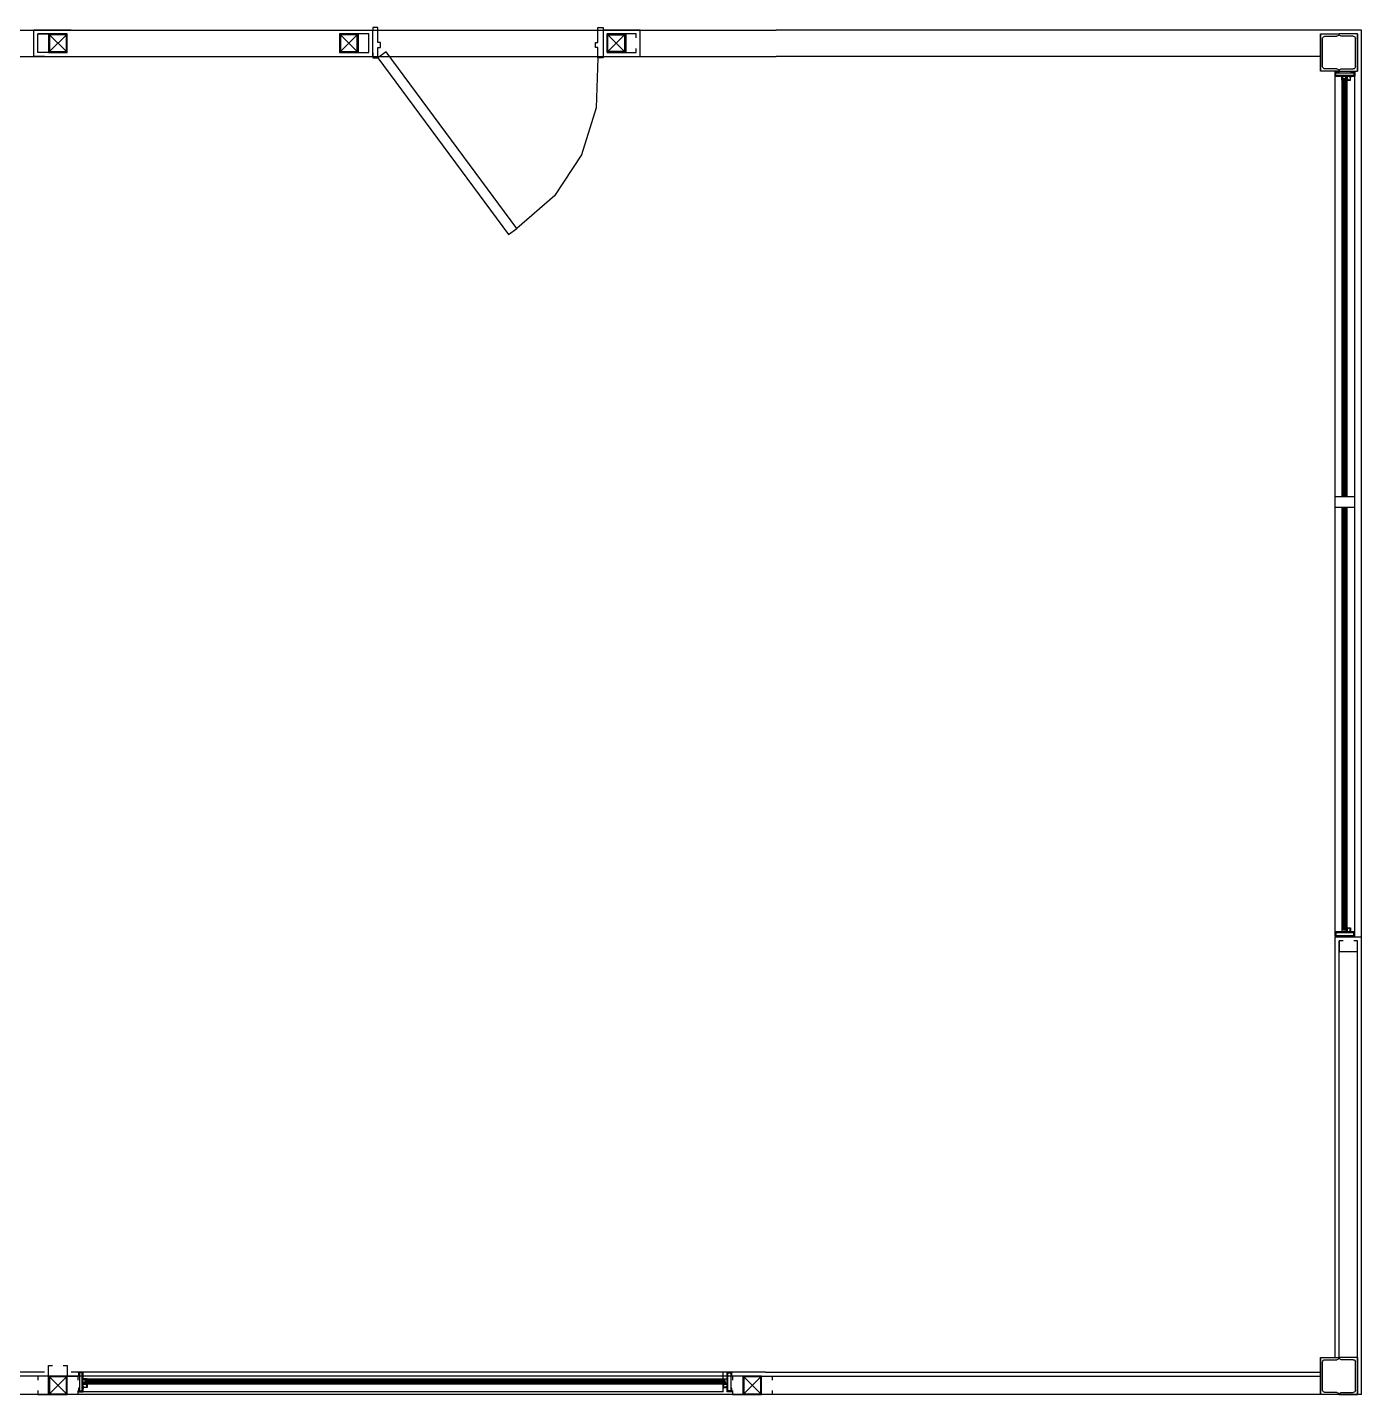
# Model space of a CAD drawing. Header units: metres. Extents: x 2 to 323, y -2 to 254.
# Drawn here: x 139.96 to 144.98, y 38.78 to 43.91 of the extents above; entities that cross this region are included whole.
import ezdxf

# ---------------------------------------------------------------- set-up
doc = ezdxf.new("R2010")
doc.units = ezdxf.units.M
for name, color, linetype in [('0-CARP', 7, 'Continuous'), ('0-CARPINTERIAS', 7, 'Continuous'), ('0-VISTA-005', 7, 'Continuous'), ('0-VISTA-010', 7, 'Continuous'), ('0-VISTA-015', 7, 'Continuous'), ('DURLOCK', 7, 'Continuous'), ('gris 0', 7, 'Continuous'), ('punta 01', 7, 'Continuous'), ('punta 02', 7, 'Continuous')]:
    doc.layers.add(name, color=color, linetype=linetype)

msp = doc.modelspace()

# ---------------------------------------------------------------- linework, layer by layer
at = {"layer": '0-CARP'}
for p, q in [((144.878, 43.73), (144.878, 43.749)), ((144.878, 43.749), (144.879, 43.749)), ((144.901, 43.73), (144.878, 43.73)), ((144.879, 43.749), (144.879, 43.746)), ((144.879, 43.746), (144.885, 43.746)), ((144.89, 43.745), (144.879, 43.745)), ((144.879, 43.745), (144.879, 43.744)), ((144.879, 43.744), (144.879, 43.744)), ((144.879, 43.743), (144.879, 43.743)), ((144.879, 43.743), (144.879, 43.731)), ((144.879, 43.731), (144.896, 43.731)), ((144.881, 43.733), (144.881, 43.743)), ((144.881, 43.743), (144.949, 43.743)), ((144.949, 43.733), (144.881, 43.733)), ((144.885, 43.746), (144.885, 43.746)), ((144.885, 43.746), (144.885, 43.746)), ((144.885, 43.746), (144.89, 43.746)), ((144.89, 43.746), (144.89, 43.747)), ((144.892, 43.747), (144.892, 43.745)), ((144.898, 43.731), (144.933, 43.731)), ((144.903, 43.715), (144.903, 43.728)), ((144.905, 43.728), (144.905, 43.721)), ((144.914, 43.73), (144.907, 43.73)), ((144.915, 43.73), (144.914, 43.73)), ((144.914, 43.73), (144.914, 43.73)), ((144.916, 43.73), (144.915, 43.73)), ((144.915, 43.73), (144.915, 43.73)), ((144.919, 43.73), (144.916, 43.73)), ((144.916, 43.73), (144.916, 43.73)), ((144.919, 43.725), (144.917, 43.72)), ((144.919, 43.727), (144.919, 43.73)), ((144.923, 43.727), (144.919, 43.727)), ((144.92, 43.721), (144.919, 43.725)), ((144.936, 43.73), (144.921, 43.73)), ((144.921, 43.729), (144.921, 43.729)), ((144.921, 43.728), (144.923, 43.728)), ((144.923, 43.73), (144.922, 43.729)), ((144.922, 43.729), (144.923, 43.728)), ((144.924, 43.73), (144.923, 43.73)), ((144.923, 43.728), (144.923, 43.721)), ((144.923, 43.728), (144.923, 43.728)), ((144.923, 43.727), (144.923, 43.727)), ((144.924, 43.72), (144.924, 43.73)), ((144.934, 43.73), (144.933, 43.73)), ((144.933, 43.73), (144.933, 43.726)), ((144.933, 43.726), (144.935, 43.726)), ((144.934, 43.727), (144.934, 43.728)), ((144.934, 43.728), (144.934, 43.728)), ((144.936, 43.727), (144.934, 43.727)), ((144.935, 43.731), (144.951, 43.731)), ((144.935, 43.728), (144.936, 43.729)), ((144.935, 43.727), (144.935, 43.728)), ((144.935, 43.726), (144.935, 43.716)), ((144.936, 43.73), (144.936, 43.73)), ((144.936, 43.715), (144.936, 43.727)), ((144.937, 43.727), (144.936, 43.727)), ((144.952, 43.73), (144.937, 43.73)), ((144.937, 43.73), (144.937, 43.727)), ((144.938, 43.745), (144.938, 43.747)), ((144.94, 43.747), (144.94, 43.746)), ((144.94, 43.746), (144.945, 43.746)), ((144.951, 43.745), (144.94, 43.745)), ((144.945, 43.746), (144.945, 43.746)), ((144.945, 43.746), (144.945, 43.746)), ((144.945, 43.746), (144.951, 43.746)), ((144.949, 43.743), (144.949, 43.733)), ((144.951, 43.746), (144.951, 43.749)), ((144.951, 43.749), (144.952, 43.749)), ((144.951, 43.744), (144.951, 43.745)), ((144.951, 43.744), (144.951, 43.744)), ((144.951, 43.731), (144.951, 43.743)), ((144.951, 43.743), (144.951, 43.743)), ((144.952, 43.749), (144.952, 43.73)), ((144.909, 43.715), (144.903, 43.715)), ((144.905, 43.721), (144.909, 43.721)), ((144.906, 43.719), (144.905, 43.718)), ((144.905, 43.718), (144.906, 43.717)), ((144.909, 43.719), (144.906, 43.719)), ((144.907, 43.719), (144.906, 43.719)), ((144.906, 43.717), (144.909, 43.717)), ((144.906, 43.717), (144.907, 43.717)), ((144.909, 43.719), (144.907, 43.719)), ((144.907, 43.717), (144.909, 43.717)), ((144.91, 43.715), (144.908, 43.715)), ((144.908, 43.715), (144.908, 43.714)), ((144.908, 43.714), (144.91, 43.713)), ((144.911, 43.723), (144.91, 43.723)), ((144.91, 43.722), (144.91, 43.72)), ((144.91, 43.716), (144.91, 43.715)), ((144.911, 43.719), (144.911, 43.722)), ((144.911, 43.714), (144.911, 43.717)), ((144.917, 43.72), (144.917, 43.719)), ((144.917, 43.719), (144.918, 43.718)), ((144.918, 43.718), (144.918, 43.714)), ((144.918, 43.713), (144.922, 43.714)), ((144.92, 43.718), (144.92, 43.721)), ((144.921, 43.717), (144.92, 43.718)), ((144.92, 43.714), (144.92, 43.717)), ((144.92, 43.717), (144.921, 43.717)), ((144.922, 43.715), (144.92, 43.714)), ((144.923, 43.721), (144.921, 43.721)), ((144.921, 43.719), (144.924, 43.719)), ((144.924, 43.717), (144.921, 43.717)), ((144.921, 43.715), (144.936, 43.715)), ((144.922, 43.714), (144.922, 43.715)), ((144.926, 43.716), (144.926, 43.718)), ((144.935, 43.716), (144.926, 43.716)), ((144.952, 42.15), (144.878, 42.15)), ((144.878, 42.11), (144.878, 42.15)), ((144.952, 42.11), (144.952, 42.15)), ((144.952, 42.11), (144.878, 42.11)), ((144.901, 40.515), (144.878, 40.515)), ((144.878, 40.515), (144.878, 40.496)), ((144.879, 40.502), (144.879, 40.514)), ((144.879, 40.514), (144.896, 40.514)), ((144.879, 40.502), (144.879, 40.502)), ((144.879, 40.5), (144.879, 40.501)), ((144.879, 40.501), (144.879, 40.501)), ((144.89, 40.5), (144.879, 40.5)), ((144.881, 40.512), (144.881, 40.502)), ((144.949, 40.512), (144.881, 40.512)), ((144.881, 40.502), (144.949, 40.502)), ((144.898, 40.514), (144.933, 40.514)), ((144.909, 40.53), (144.903, 40.53)), ((144.903, 40.53), (144.903, 40.517)), ((144.905, 40.527), (144.906, 40.528)), ((144.906, 40.526), (144.905, 40.527)), ((144.905, 40.517), (144.905, 40.524)), ((144.905, 40.524), (144.909, 40.524)), ((144.906, 40.528), (144.909, 40.528)), ((144.906, 40.528), (144.907, 40.528)), ((144.909, 40.526), (144.906, 40.526)), ((144.907, 40.526), (144.906, 40.526)), ((144.907, 40.528), (144.909, 40.528)), ((144.909, 40.526), (144.907, 40.526)), ((144.914, 40.515), (144.907, 40.515)), ((144.908, 40.531), (144.91, 40.532)), ((144.908, 40.53), (144.908, 40.531)), ((144.91, 40.53), (144.908, 40.53)), ((144.91, 40.529), (144.91, 40.53)), ((144.91, 40.523), (144.91, 40.526)), ((144.911, 40.522), (144.91, 40.522)), ((144.911, 40.531), (144.911, 40.528)), ((144.911, 40.527), (144.911, 40.523)), ((144.915, 40.515), (144.914, 40.515)), ((144.914, 40.515), (144.914, 40.515)), ((144.916, 40.515), (144.915, 40.515)), ((144.915, 40.515), (144.915, 40.515)), ((144.919, 40.515), (144.916, 40.515)), ((144.916, 40.515), (144.916, 40.515)), ((144.917, 40.526), (144.918, 40.527)), ((144.917, 40.525), (144.917, 40.526)), ((144.919, 40.52), (144.917, 40.525)), ((144.918, 40.532), (144.922, 40.531)), ((144.918, 40.527), (144.918, 40.531)), ((144.92, 40.524), (144.919, 40.52)), ((144.923, 40.518), (144.919, 40.518)), ((144.919, 40.518), (144.919, 40.515)), ((144.922, 40.53), (144.92, 40.531)), ((144.92, 40.531), (144.92, 40.528)), ((144.92, 40.528), (144.921, 40.528)), ((144.921, 40.528), (144.92, 40.527)), ((144.92, 40.527), (144.92, 40.524)), ((144.921, 40.53), (144.936, 40.53)), ((144.924, 40.528), (144.921, 40.528)), ((144.921, 40.526), (144.924, 40.526)), ((144.923, 40.524), (144.921, 40.524)), ((144.921, 40.517), (144.923, 40.517)), ((144.921, 40.516), (144.921, 40.516)), ((144.936, 40.515), (144.921, 40.515)), ((144.922, 40.531), (144.922, 40.53)), ((144.922, 40.516), (144.923, 40.517)), ((144.923, 40.515), (144.922, 40.516)), ((144.923, 40.517), (144.923, 40.524)), ((144.923, 40.518), (144.923, 40.518)), ((144.923, 40.517), (144.923, 40.517)), ((144.924, 40.515), (144.923, 40.515)), ((144.924, 40.525), (144.924, 40.515)), ((144.935, 40.529), (144.926, 40.529)), ((144.926, 40.529), (144.926, 40.527)), ((144.933, 40.515), (144.933, 40.519)), ((144.933, 40.519), (144.935, 40.519)), ((144.934, 40.515), (144.933, 40.515)), ((144.936, 40.518), (144.934, 40.518)), ((144.934, 40.518), (144.934, 40.517)), ((144.934, 40.517), (144.934, 40.517)), ((144.935, 40.519), (144.935, 40.529)), ((144.935, 40.518), (144.935, 40.517)), ((144.935, 40.517), (144.936, 40.516)), ((144.935, 40.514), (144.951, 40.514)), ((144.936, 40.53), (144.936, 40.518)), ((144.937, 40.518), (144.936, 40.518)), ((144.936, 40.516), (144.936, 40.515)), ((144.937, 40.515), (144.937, 40.518)), ((144.952, 40.515), (144.937, 40.515)), ((144.951, 40.5), (144.94, 40.5)), ((144.949, 40.502), (144.949, 40.512)), ((144.951, 40.514), (144.951, 40.502)), ((144.951, 40.502), (144.951, 40.502)), ((144.951, 40.501), (144.951, 40.501)), ((144.951, 40.501), (144.951, 40.5)), ((144.952, 40.496), (144.952, 40.515)), ((140.173, 38.861), (140.153, 38.861)), ((140.153, 38.861), (140.154, 38.859)), ((140.154, 38.859), (140.156, 38.859)), ((140.156, 38.859), (140.156, 38.854)), ((140.156, 38.854), (140.157, 38.854)), ((140.157, 38.854), (140.156, 38.854)), ((140.156, 38.854), (140.156, 38.848)), ((140.156, 38.848), (140.156, 38.848)), ((140.156, 38.847), (140.157, 38.847)), ((140.158, 38.848), (140.158, 38.859)), ((140.158, 38.859), (140.158, 38.859)), ((140.158, 38.859), (140.158, 38.859)), ((140.17, 38.858), (140.159, 38.858)), ((140.159, 38.858), (140.159, 38.79)), ((140.16, 38.859), (140.16, 38.859)), ((140.16, 38.859), (140.171, 38.859)), ((140.17, 38.79), (140.17, 38.858)), ((140.171, 38.859), (140.171, 38.843)), ((140.173, 38.838), (140.173, 38.861)), ((142.578, 38.787), (142.578, 38.861)), ((142.593, 38.838), (142.593, 38.861)), ((142.593, 38.861), (142.613, 38.861)), ((142.606, 38.859), (142.595, 38.859)), ((142.595, 38.859), (142.595, 38.843)), ((142.596, 38.858), (142.607, 38.858)), ((142.596, 38.79), (142.596, 38.858)), ((142.606, 38.859), (142.606, 38.859)), ((142.607, 38.858), (142.607, 38.79)), ((142.608, 38.848), (142.608, 38.859)), ((142.608, 38.859), (142.608, 38.859)), ((142.608, 38.859), (142.608, 38.859)), ((142.61, 38.854), (142.609, 38.854)), ((142.609, 38.854), (142.61, 38.854)), ((142.611, 38.847), (142.609, 38.847)), ((142.613, 38.859), (142.61, 38.859)), ((142.61, 38.859), (142.61, 38.854)), ((142.61, 38.854), (142.61, 38.848)), ((142.61, 38.848), (142.611, 38.848)), ((142.613, 38.861), (142.613, 38.859)), ((140.157, 38.801), (140.156, 38.801)), ((140.156, 38.799), (140.156, 38.799)), ((140.156, 38.799), (140.156, 38.794)), ((140.156, 38.794), (140.157, 38.794)), ((140.157, 38.794), (140.156, 38.793)), ((140.156, 38.793), (140.156, 38.788)), ((140.158, 38.788), (140.158, 38.799)), ((140.171, 38.841), (140.171, 38.806)), ((140.171, 38.804), (140.171, 38.788)), ((140.173, 38.825), (140.173, 38.832)), ((140.173, 38.824), (140.173, 38.825)), ((140.173, 38.823), (140.173, 38.824)), ((140.173, 38.824), (140.173, 38.824)), ((140.173, 38.82), (140.173, 38.823)), ((140.173, 38.823), (140.173, 38.823)), ((140.173, 38.823), (140.173, 38.823)), ((140.176, 38.82), (140.173, 38.82)), ((140.173, 38.803), (140.173, 38.818)), ((140.173, 38.818), (140.174, 38.818)), ((140.173, 38.816), (140.174, 38.817)), ((140.173, 38.815), (140.173, 38.816)), ((140.183, 38.815), (140.173, 38.815)), ((140.173, 38.804), (140.173, 38.806)), ((140.173, 38.806), (140.177, 38.806)), ((140.174, 38.804), (140.173, 38.803)), ((140.173, 38.803), (140.173, 38.803)), ((140.173, 38.787), (140.173, 38.802)), ((140.173, 38.802), (140.176, 38.802)), ((140.174, 38.817), (140.175, 38.816)), ((140.176, 38.805), (140.174, 38.805)), ((140.174, 38.805), (140.174, 38.804)), ((140.188, 38.836), (140.175, 38.836)), ((140.175, 38.834), (140.182, 38.834)), ((140.175, 38.818), (140.175, 38.816)), ((140.175, 38.816), (140.182, 38.816)), ((140.175, 38.816), (140.175, 38.816)), ((140.175, 38.816), (140.175, 38.816)), ((140.175, 38.803), (140.175, 38.804)), ((140.176, 38.816), (140.176, 38.82)), ((140.176, 38.803), (140.176, 38.805)), ((140.188, 38.803), (140.176, 38.803)), ((140.176, 38.802), (140.176, 38.803)), ((140.177, 38.82), (140.182, 38.822)), ((140.182, 38.818), (140.177, 38.82)), ((140.177, 38.806), (140.177, 38.804)), ((140.177, 38.804), (140.187, 38.804)), ((140.18, 38.829), (140.183, 38.829)), ((140.18, 38.828), (140.18, 38.828)), ((140.184, 38.828), (140.181, 38.828)), ((140.182, 38.834), (140.182, 38.83)), ((140.182, 38.816), (140.182, 38.818)), ((140.185, 38.818), (140.182, 38.818)), ((140.183, 38.83), (140.183, 38.833)), ((140.183, 38.822), (140.183, 38.822)), ((140.183, 38.818), (140.183, 38.815)), ((140.184, 38.833), (140.185, 38.833)), ((140.184, 38.832), (140.184, 38.832)), ((140.184, 38.83), (140.184, 38.831)), ((140.184, 38.822), (140.185, 38.821)), ((140.185, 38.833), (140.185, 38.833)), ((140.185, 38.832), (140.185, 38.832)), ((140.185, 38.831), (140.185, 38.83)), ((140.188, 38.828), (140.185, 38.828)), ((140.185, 38.821), (140.189, 38.821)), ((140.186, 38.817), (140.185, 38.818)), ((140.187, 38.813), (140.185, 38.813)), ((140.186, 38.833), (140.186, 38.83)), ((140.186, 38.829), (140.188, 38.829)), ((140.188, 38.818), (140.186, 38.818)), ((140.186, 38.818), (140.186, 38.817)), ((140.186, 38.815), (140.186, 38.817)), ((140.187, 38.804), (140.187, 38.813)), ((140.188, 38.83), (140.188, 38.836)), ((140.188, 38.829), (140.188, 38.831)), ((140.188, 38.831), (140.188, 38.831)), ((140.188, 38.817), (140.188, 38.818)), ((140.188, 38.817), (140.188, 38.803)), ((140.189, 38.817), (140.188, 38.817)), ((140.189, 38.83), (140.189, 38.829)), ((140.19, 38.821), (140.189, 38.817)), ((142.576, 38.821), (142.577, 38.817)), ((142.577, 38.83), (142.577, 38.829)), ((142.582, 38.821), (142.577, 38.821)), ((142.577, 38.817), (142.578, 38.817)), ((142.578, 38.83), (142.578, 38.836)), ((142.578, 38.836), (142.591, 38.836)), ((142.578, 38.829), (142.578, 38.831)), ((142.578, 38.831), (142.578, 38.831)), ((142.58, 38.829), (142.578, 38.829)), ((142.578, 38.828), (142.581, 38.828)), ((142.578, 38.817), (142.578, 38.818)), ((142.578, 38.818), (142.58, 38.818)), ((142.578, 38.817), (142.578, 38.803)), ((142.578, 38.803), (142.59, 38.803)), ((142.579, 38.804), (142.579, 38.813)), ((142.579, 38.813), (142.581, 38.813)), ((142.589, 38.804), (142.579, 38.804)), ((142.58, 38.833), (142.58, 38.83)), ((142.58, 38.818), (142.58, 38.817)), ((142.58, 38.817), (142.581, 38.818)), ((142.58, 38.815), (142.58, 38.817)), ((142.582, 38.833), (142.581, 38.833)), ((142.581, 38.833), (142.581, 38.833)), ((142.581, 38.832), (142.581, 38.832)), ((142.581, 38.831), (142.581, 38.83)), ((142.581, 38.818), (142.584, 38.818)), ((142.582, 38.832), (142.582, 38.832)), ((142.582, 38.83), (142.582, 38.831)), ((142.582, 38.828), (142.585, 38.828)), ((142.582, 38.822), (142.582, 38.821)), ((142.583, 38.83), (142.583, 38.833)), ((142.586, 38.829), (142.583, 38.829)), ((142.584, 38.822), (142.583, 38.822)), ((142.583, 38.818), (142.583, 38.815)), ((142.591, 38.834), (142.584, 38.834)), ((142.584, 38.834), (142.584, 38.83)), ((142.589, 38.82), (142.584, 38.822)), ((142.584, 38.818), (142.589, 38.82)), ((142.584, 38.816), (142.584, 38.818)), ((142.591, 38.816), (142.584, 38.816)), ((142.584, 38.815), (142.593, 38.815)), ((142.586, 38.828), (142.586, 38.828)), ((142.593, 38.806), (142.589, 38.806)), ((142.589, 38.806), (142.589, 38.804)), ((142.59, 38.803), (142.59, 38.805)), ((142.59, 38.805), (142.592, 38.805)), ((142.591, 38.816), (142.591, 38.82)), ((142.591, 38.82), (142.593, 38.82)), ((142.591, 38.818), (142.591, 38.816)), ((142.592, 38.817), (142.591, 38.816)), ((142.591, 38.816), (142.591, 38.816)), ((142.591, 38.816), (142.591, 38.816)), ((142.591, 38.803), (142.591, 38.804)), ((142.591, 38.802), (142.591, 38.803)), ((142.593, 38.802), (142.591, 38.802)), ((142.593, 38.818), (142.592, 38.818)), ((142.592, 38.805), (142.592, 38.804)), ((142.592, 38.804), (142.593, 38.803)), ((142.593, 38.825), (142.593, 38.832)), ((142.593, 38.824), (142.593, 38.825)), ((142.593, 38.823), (142.593, 38.824)), ((142.593, 38.824), (142.593, 38.824)), ((142.593, 38.82), (142.593, 38.823)), ((142.593, 38.823), (142.593, 38.823)), ((142.593, 38.823), (142.593, 38.823)), ((142.593, 38.803), (142.593, 38.818)), ((142.593, 38.816), (142.593, 38.817)), ((142.593, 38.815), (142.593, 38.816)), ((142.593, 38.804), (142.593, 38.806)), ((142.593, 38.803), (142.593, 38.803)), ((142.593, 38.787), (142.593, 38.802)), ((142.595, 38.841), (142.595, 38.806)), ((142.595, 38.804), (142.595, 38.788)), ((142.608, 38.788), (142.608, 38.799)), ((142.609, 38.801), (142.611, 38.801)), ((142.61, 38.794), (142.609, 38.794)), ((142.609, 38.794), (142.61, 38.793)), ((142.611, 38.799), (142.61, 38.799)), ((142.61, 38.799), (142.61, 38.794)), ((142.61, 38.793), (142.61, 38.788)), ((140.154, 38.788), (140.153, 38.787)), ((140.153, 38.787), (140.173, 38.787)), ((140.156, 38.788), (140.154, 38.788)), ((140.158, 38.788), (140.158, 38.788)), ((140.158, 38.788), (140.158, 38.788)), ((140.159, 38.79), (140.17, 38.79)), ((140.171, 38.788), (140.16, 38.788)), ((140.16, 38.788), (140.16, 38.788)), ((142.613, 38.787), (142.593, 38.787)), ((142.595, 38.788), (142.606, 38.788)), ((142.607, 38.79), (142.596, 38.79)), ((142.606, 38.788), (142.606, 38.788)), ((142.608, 38.788), (142.608, 38.788)), ((142.608, 38.788), (142.608, 38.788)), ((142.61, 38.788), (142.613, 38.788)), ((142.613, 38.788), (142.613, 38.787))]:
    msp.add_line(p, q, dxfattribs=at)
for points in [[(144.879, 43.743), (144.88, 43.743), (144.88, 43.743), (144.88, 43.743), (144.88, 43.744), (144.88, 43.744), (144.88, 43.744), (144.88, 43.744), (144.879, 43.744)], [(144.892, 43.747), (144.892, 43.747), (144.892, 43.748), (144.891, 43.748), (144.891, 43.748), (144.891, 43.748), (144.891, 43.748), (144.89, 43.747), (144.89, 43.747)], [(144.89, 43.745), (144.891, 43.745), (144.891, 43.745), (144.891, 43.744), (144.891, 43.744), (144.892, 43.745), (144.892, 43.745), (144.892, 43.745), (144.892, 43.745)], [(144.898, 43.731), (144.897, 43.732), (144.897, 43.732), (144.897, 43.732), (144.897, 43.732), (144.896, 43.732), (144.896, 43.732), (144.896, 43.732), (144.896, 43.731)], [(144.903, 43.728), (144.903, 43.729), (144.903, 43.729), (144.902, 43.73), (144.901, 43.73)], [(144.907, 43.73), (144.906, 43.73), (144.905, 43.729), (144.905, 43.729), (144.905, 43.728)], [(144.921, 43.73), (144.921, 43.73), (144.921, 43.73), (144.921, 43.73), (144.921, 43.729)], [(144.921, 43.729), (144.921, 43.728), (144.921, 43.728), (144.921, 43.728), (144.921, 43.728)], [(144.923, 43.727), (144.923, 43.727), (144.923, 43.727), (144.923, 43.727), (144.923, 43.727)], [(144.935, 43.731), (144.934, 43.732), (144.934, 43.732), (144.934, 43.732), (144.934, 43.732), (144.933, 43.732), (144.933, 43.732), (144.933, 43.732), (144.933, 43.731)], [(144.934, 43.73), (144.935, 43.73), (144.935, 43.729), (144.935, 43.729), (144.935, 43.729), (144.935, 43.729), (144.935, 43.728), (144.935, 43.728), (144.934, 43.728)], [(144.936, 43.73), (144.936, 43.73), (144.936, 43.73), (144.936, 43.73), (144.936, 43.73)], [(144.94, 43.747), (144.94, 43.747), (144.939, 43.748), (144.939, 43.748), (144.939, 43.748), (144.939, 43.748), (144.938, 43.748), (144.938, 43.747), (144.938, 43.747)], [(144.938, 43.745), (144.938, 43.745), (144.938, 43.745), (144.939, 43.745), (144.939, 43.744), (144.939, 43.744), (144.939, 43.745), (144.939, 43.745), (144.94, 43.745)], [(144.951, 43.744), (144.95, 43.744), (144.95, 43.744), (144.95, 43.744), (144.95, 43.744), (144.95, 43.743), (144.95, 43.743), (144.95, 43.743), (144.951, 43.743)], [(144.906, 43.719), (144.905, 43.719), (144.905, 43.719), (144.905, 43.718), (144.905, 43.718), (144.905, 43.717), (144.905, 43.717), (144.905, 43.717), (144.906, 43.717)], [(144.907, 43.719), (144.906, 43.719), (144.906, 43.719), (144.906, 43.719), (144.906, 43.719)], [(144.906, 43.717), (144.906, 43.717), (144.906, 43.717), (144.906, 43.717), (144.907, 43.717)], [(144.908, 43.719), (144.907, 43.719), (144.907, 43.719), (144.907, 43.719), (144.907, 43.719)], [(144.907, 43.717), (144.907, 43.717), (144.907, 43.717), (144.907, 43.717), (144.908, 43.717)], [(144.908, 43.714), (144.908, 43.714), (144.908, 43.714), (144.908, 43.714), (144.908, 43.714)], [(144.909, 43.719), (144.909, 43.719), (144.91, 43.719), (144.91, 43.72), (144.91, 43.72), (144.91, 43.72), (144.91, 43.72), (144.909, 43.721), (144.909, 43.721)], [(144.909, 43.719), (144.909, 43.719), (144.91, 43.719), (144.91, 43.719), (144.91, 43.72)], [(144.909, 43.715), (144.909, 43.715), (144.91, 43.715), (144.91, 43.715), (144.91, 43.716), (144.91, 43.716), (144.91, 43.716), (144.909, 43.717), (144.909, 43.717)], [(144.91, 43.716), (144.91, 43.717), (144.91, 43.717), (144.909, 43.717), (144.909, 43.717)], [(144.91, 43.723), (144.91, 43.723), (144.91, 43.723), (144.91, 43.722), (144.91, 43.722)], [(144.911, 43.713), (144.911, 43.713), (144.91, 43.713), (144.91, 43.713), (144.91, 43.713)], [(144.912, 43.721), (144.912, 43.721), (144.912, 43.722), (144.912, 43.722), (144.911, 43.723)], [(144.911, 43.723), (144.911, 43.723), (144.911, 43.723), (144.911, 43.723), (144.911, 43.723)], [(144.912, 43.721), (144.912, 43.721), (144.912, 43.721), (144.911, 43.722), (144.911, 43.722)], [(144.912, 43.716), (144.912, 43.717), (144.912, 43.718), (144.911, 43.718), (144.911, 43.719)], [(144.912, 43.716), (144.912, 43.717), (144.912, 43.717), (144.911, 43.717), (144.911, 43.717)], [(144.912, 43.712), (144.912, 43.713), (144.912, 43.714), (144.911, 43.714), (144.911, 43.714)], [(144.912, 43.712), (144.912, 43.713), (144.912, 43.713), (144.911, 43.713), (144.911, 43.713)], [(144.917, 43.719), (144.917, 43.719), (144.917, 43.719), (144.917, 43.719), (144.917, 43.719)], [(144.918, 43.714), (144.917, 43.714), (144.917, 43.713), (144.917, 43.713), (144.917, 43.712)], [(144.918, 43.713), (144.917, 43.713), (144.917, 43.713), (144.917, 43.713), (144.917, 43.712)], [(144.921, 43.719), (144.921, 43.719), (144.921, 43.719), (144.92, 43.72), (144.92, 43.72), (144.92, 43.72), (144.921, 43.72), (144.921, 43.721), (144.921, 43.721)], [(144.921, 43.715), (144.921, 43.715), (144.921, 43.715), (144.92, 43.715), (144.92, 43.716), (144.92, 43.716), (144.921, 43.716), (144.921, 43.717), (144.921, 43.717)], [(144.922, 43.714), (144.922, 43.714), (144.922, 43.714), (144.922, 43.714), (144.922, 43.714)], [(144.924, 43.72), (144.925, 43.72), (144.926, 43.719), (144.926, 43.719), (144.926, 43.718)], [(144.924, 43.719), (144.925, 43.719), (144.925, 43.719), (144.925, 43.718), (144.925, 43.718), (144.925, 43.717), (144.925, 43.717), (144.925, 43.717), (144.924, 43.717)], [(144.879, 40.501), (144.88, 40.501), (144.88, 40.501), (144.88, 40.501), (144.88, 40.501), (144.88, 40.502), (144.88, 40.502), (144.88, 40.502), (144.879, 40.502)], [(144.892, 40.5), (144.892, 40.5), (144.892, 40.5), (144.892, 40.5), (144.891, 40.501), (144.891, 40.501), (144.891, 40.501), (144.891, 40.5), (144.89, 40.5)], [(144.896, 40.514), (144.896, 40.513), (144.896, 40.513), (144.896, 40.513), (144.897, 40.513), (144.897, 40.513), (144.897, 40.513), (144.897, 40.513), (144.898, 40.514)], [(144.901, 40.515), (144.902, 40.515), (144.903, 40.516), (144.903, 40.516), (144.903, 40.517)], [(144.906, 40.528), (144.905, 40.528), (144.905, 40.528), (144.905, 40.528), (144.905, 40.527), (144.905, 40.527), (144.905, 40.526), (144.905, 40.526), (144.906, 40.526)], [(144.905, 40.517), (144.905, 40.516), (144.905, 40.516), (144.906, 40.515), (144.907, 40.515)], [(144.907, 40.528), (144.906, 40.528), (144.906, 40.528), (144.906, 40.528), (144.906, 40.528)], [(144.906, 40.526), (144.906, 40.526), (144.906, 40.526), (144.906, 40.526), (144.907, 40.526)], [(144.908, 40.528), (144.907, 40.528), (144.907, 40.528), (144.907, 40.528), (144.907, 40.528)], [(144.907, 40.526), (144.907, 40.526), (144.907, 40.526), (144.907, 40.526), (144.908, 40.526)], [(144.908, 40.531), (144.908, 40.531), (144.908, 40.531), (144.908, 40.531), (144.908, 40.531)], [(144.909, 40.528), (144.909, 40.528), (144.91, 40.529), (144.91, 40.529), (144.91, 40.529), (144.91, 40.53), (144.91, 40.53), (144.909, 40.53), (144.909, 40.53)], [(144.909, 40.528), (144.909, 40.528), (144.91, 40.528), (144.91, 40.528), (144.91, 40.529)], [(144.909, 40.524), (144.909, 40.524), (144.91, 40.525), (144.91, 40.525), (144.91, 40.525), (144.91, 40.525), (144.91, 40.526), (144.909, 40.526), (144.909, 40.526)], [(144.91, 40.526), (144.91, 40.526), (144.91, 40.526), (144.909, 40.526), (144.909, 40.526)], [(144.91, 40.532), (144.91, 40.532), (144.91, 40.532), (144.911, 40.532), (144.911, 40.532)], [(144.91, 40.523), (144.91, 40.523), (144.91, 40.522), (144.91, 40.522), (144.91, 40.522)], [(144.911, 40.532), (144.911, 40.532), (144.912, 40.532), (144.912, 40.532), (144.912, 40.533)], [(144.911, 40.531), (144.911, 40.531), (144.912, 40.531), (144.912, 40.532), (144.912, 40.533)], [(144.911, 40.528), (144.911, 40.528), (144.912, 40.528), (144.912, 40.528), (144.912, 40.529)], [(144.911, 40.527), (144.911, 40.527), (144.912, 40.527), (144.912, 40.528), (144.912, 40.529)], [(144.911, 40.523), (144.911, 40.523), (144.912, 40.524), (144.912, 40.524), (144.912, 40.524)], [(144.911, 40.522), (144.912, 40.523), (144.912, 40.523), (144.912, 40.524), (144.912, 40.524)], [(144.911, 40.522), (144.911, 40.522), (144.911, 40.522), (144.911, 40.522), (144.911, 40.522)], [(144.917, 40.533), (144.917, 40.532), (144.917, 40.532), (144.917, 40.532), (144.918, 40.532)], [(144.917, 40.533), (144.917, 40.532), (144.917, 40.532), (144.917, 40.531), (144.918, 40.531)], [(144.917, 40.526), (144.917, 40.526), (144.917, 40.526), (144.917, 40.526), (144.917, 40.526)], [(144.921, 40.528), (144.921, 40.528), (144.921, 40.529), (144.92, 40.529), (144.92, 40.529), (144.92, 40.53), (144.921, 40.53), (144.921, 40.53), (144.921, 40.53)], [(144.921, 40.524), (144.921, 40.524), (144.921, 40.525), (144.92, 40.525), (144.92, 40.525), (144.92, 40.525), (144.921, 40.526), (144.921, 40.526), (144.921, 40.526)], [(144.921, 40.517), (144.921, 40.517), (144.921, 40.517), (144.921, 40.517), (144.921, 40.516)], [(144.921, 40.516), (144.921, 40.515), (144.921, 40.515), (144.921, 40.515), (144.921, 40.515)], [(144.922, 40.531), (144.922, 40.531), (144.922, 40.531), (144.922, 40.531), (144.922, 40.531)], [(144.923, 40.518), (144.923, 40.518), (144.923, 40.518), (144.923, 40.518), (144.923, 40.518)], [(144.924, 40.528), (144.925, 40.528), (144.925, 40.528), (144.925, 40.528), (144.925, 40.527), (144.925, 40.527), (144.925, 40.526), (144.925, 40.526), (144.924, 40.526)], [(144.926, 40.527), (144.926, 40.526), (144.926, 40.526), (144.925, 40.525), (144.924, 40.525)], [(144.933, 40.514), (144.933, 40.513), (144.933, 40.513), (144.933, 40.513), (144.934, 40.513), (144.934, 40.513), (144.934, 40.513), (144.934, 40.513), (144.935, 40.514)], [(144.934, 40.517), (144.935, 40.517), (144.935, 40.517), (144.935, 40.516), (144.935, 40.516), (144.935, 40.516), (144.935, 40.516), (144.935, 40.516), (144.934, 40.515)], [(144.936, 40.515), (144.936, 40.515), (144.936, 40.515), (144.936, 40.515), (144.936, 40.515)], [(144.94, 40.5), (144.939, 40.5), (144.939, 40.501), (144.939, 40.501), (144.939, 40.501), (144.939, 40.5), (144.938, 40.5), (144.938, 40.5), (144.938, 40.5)], [(144.951, 40.502), (144.95, 40.502), (144.95, 40.502), (144.95, 40.502), (144.95, 40.501), (144.95, 40.501), (144.95, 40.501), (144.95, 40.501), (144.951, 40.501)], [(140.156, 38.848), (140.155, 38.848), (140.155, 38.848), (140.155, 38.848), (140.155, 38.848), (140.155, 38.847), (140.155, 38.847), (140.155, 38.847), (140.156, 38.847)], [(140.157, 38.847), (140.158, 38.847), (140.158, 38.847), (140.158, 38.847), (140.158, 38.847), (140.158, 38.848), (140.158, 38.848), (140.158, 38.848), (140.158, 38.848)], [(140.158, 38.859), (140.158, 38.859), (140.158, 38.859), (140.159, 38.859), (140.159, 38.859), (140.159, 38.859), (140.159, 38.859), (140.16, 38.859), (140.16, 38.859)], [(142.606, 38.859), (142.606, 38.859), (142.607, 38.859), (142.607, 38.859), (142.607, 38.859), (142.607, 38.859), (142.608, 38.859), (142.608, 38.859), (142.608, 38.859)], [(142.608, 38.848), (142.608, 38.848), (142.608, 38.848), (142.608, 38.848), (142.608, 38.847), (142.608, 38.847), (142.608, 38.847), (142.608, 38.847), (142.609, 38.847)], [(142.611, 38.847), (142.611, 38.847), (142.611, 38.847), (142.611, 38.847), (142.611, 38.848), (142.611, 38.848), (142.611, 38.848), (142.611, 38.848), (142.611, 38.848)], [(140.156, 38.801), (140.155, 38.801), (140.155, 38.8), (140.155, 38.8), (140.155, 38.8), (140.155, 38.8), (140.155, 38.799), (140.155, 38.799), (140.156, 38.799)], [(140.158, 38.799), (140.158, 38.799), (140.158, 38.8), (140.158, 38.8), (140.158, 38.8), (140.158, 38.8), (140.158, 38.8), (140.158, 38.801), (140.157, 38.801)], [(140.171, 38.843), (140.171, 38.843), (140.171, 38.843), (140.171, 38.843), (140.171, 38.842), (140.171, 38.842), (140.171, 38.842), (140.171, 38.841), (140.171, 38.841)], [(140.171, 38.806), (140.171, 38.806), (140.171, 38.806), (140.171, 38.806), (140.171, 38.805), (140.171, 38.805), (140.171, 38.805), (140.171, 38.804), (140.171, 38.804)], [(140.173, 38.838), (140.173, 38.837), (140.173, 38.836), (140.174, 38.836), (140.175, 38.836)], [(140.175, 38.834), (140.174, 38.834), (140.173, 38.834), (140.173, 38.833), (140.173, 38.832)], [(140.173, 38.818), (140.173, 38.818), (140.173, 38.818), (140.173, 38.818), (140.173, 38.818)], [(140.174, 38.804), (140.174, 38.804), (140.174, 38.804), (140.174, 38.804), (140.174, 38.804), (140.174, 38.804), (140.173, 38.804), (140.173, 38.804), (140.173, 38.804)], [(140.173, 38.803), (140.173, 38.803), (140.173, 38.803), (140.173, 38.803), (140.173, 38.803)], [(140.175, 38.818), (140.175, 38.818), (140.174, 38.818), (140.174, 38.818), (140.174, 38.818)], [(140.175, 38.804), (140.175, 38.804), (140.175, 38.804), (140.174, 38.804), (140.174, 38.804)], [(140.175, 38.816), (140.175, 38.816), (140.176, 38.816), (140.176, 38.816), (140.176, 38.816)], [(140.18, 38.829), (140.18, 38.829), (140.18, 38.829), (140.18, 38.829), (140.18, 38.828)], [(140.18, 38.827), (140.18, 38.827), (140.181, 38.827), (140.181, 38.827), (140.182, 38.826)], [(140.181, 38.828), (140.181, 38.827), (140.181, 38.827), (140.181, 38.827), (140.182, 38.826)], [(140.182, 38.83), (140.182, 38.829), (140.182, 38.829), (140.182, 38.829), (140.183, 38.829), (140.183, 38.829), (140.183, 38.829), (140.183, 38.829), (140.183, 38.83)], [(140.183, 38.822), (140.183, 38.822), (140.182, 38.822), (140.182, 38.822), (140.182, 38.822)], [(140.182, 38.818), (140.182, 38.818), (140.182, 38.818), (140.182, 38.818), (140.183, 38.818), (140.183, 38.818), (140.183, 38.818), (140.183, 38.818), (140.183, 38.818)], [(140.186, 38.833), (140.186, 38.833), (140.186, 38.834), (140.185, 38.834), (140.185, 38.834), (140.184, 38.834), (140.184, 38.834), (140.184, 38.833), (140.183, 38.833)], [(140.183, 38.829), (140.184, 38.829), (140.184, 38.829), (140.184, 38.829), (140.184, 38.83)], [(140.184, 38.822), (140.184, 38.822), (140.184, 38.822), (140.183, 38.822), (140.183, 38.822)], [(140.185, 38.813), (140.184, 38.813), (140.183, 38.813), (140.183, 38.814), (140.183, 38.815)], [(140.186, 38.815), (140.186, 38.814), (140.186, 38.814), (140.185, 38.814), (140.185, 38.814), (140.184, 38.814), (140.184, 38.814), (140.184, 38.814), (140.183, 38.815)], [(140.184, 38.833), (140.184, 38.833), (140.184, 38.833), (140.184, 38.832), (140.184, 38.832)], [(140.184, 38.832), (140.184, 38.832), (140.184, 38.832), (140.184, 38.831), (140.184, 38.831)], [(140.184, 38.832), (140.184, 38.832), (140.184, 38.832), (140.184, 38.832), (140.184, 38.832)], [(140.184, 38.831), (140.184, 38.831), (140.184, 38.831), (140.184, 38.831), (140.184, 38.831)], [(140.184, 38.828), (140.185, 38.827), (140.185, 38.827), (140.186, 38.827), (140.186, 38.826)], [(140.186, 38.832), (140.186, 38.832), (140.186, 38.833), (140.186, 38.833), (140.185, 38.833)], [(140.186, 38.832), (140.186, 38.832), (140.186, 38.832), (140.186, 38.832), (140.185, 38.832)], [(140.186, 38.831), (140.186, 38.831), (140.186, 38.832), (140.186, 38.832), (140.185, 38.832)], [(140.186, 38.831), (140.186, 38.831), (140.186, 38.831), (140.186, 38.831), (140.185, 38.831)], [(140.185, 38.83), (140.185, 38.829), (140.186, 38.829), (140.186, 38.829), (140.186, 38.829)], [(140.185, 38.828), (140.186, 38.827), (140.186, 38.827), (140.186, 38.827), (140.186, 38.826)], [(140.186, 38.83), (140.186, 38.829), (140.186, 38.829), (140.187, 38.829), (140.187, 38.829), (140.187, 38.829), (140.188, 38.829), (140.188, 38.829), (140.188, 38.83)], [(140.186, 38.817), (140.186, 38.818), (140.186, 38.818), (140.187, 38.818), (140.187, 38.818), (140.187, 38.818), (140.188, 38.818), (140.188, 38.818), (140.188, 38.817)], [(140.189, 38.83), (140.189, 38.831), (140.189, 38.831), (140.189, 38.831), (140.188, 38.831)], [(140.188, 38.828), (140.189, 38.827), (140.189, 38.827), (140.19, 38.827), (140.19, 38.826)], [(140.189, 38.829), (140.189, 38.829), (140.189, 38.828), (140.189, 38.828), (140.189, 38.828)], [(140.189, 38.828), (140.19, 38.827), (140.19, 38.827), (140.19, 38.827), (140.19, 38.826)], [(140.19, 38.822), (140.19, 38.822), (140.189, 38.822), (140.189, 38.822), (140.189, 38.821)], [(140.189, 38.817), (140.189, 38.817), (140.189, 38.817), (140.189, 38.817), (140.189, 38.817)], [(140.19, 38.822), (140.19, 38.822), (140.19, 38.822), (140.19, 38.821), (140.19, 38.821)], [(142.576, 38.826), (142.576, 38.827), (142.576, 38.827), (142.577, 38.827), (142.577, 38.828)], [(142.576, 38.826), (142.576, 38.827), (142.577, 38.827), (142.578, 38.827), (142.578, 38.828)], [(142.576, 38.821), (142.576, 38.821), (142.576, 38.822), (142.576, 38.822), (142.576, 38.822)], [(142.577, 38.821), (142.577, 38.822), (142.577, 38.822), (142.576, 38.822), (142.576, 38.822)], [(142.578, 38.831), (142.577, 38.831), (142.577, 38.831), (142.577, 38.831), (142.577, 38.83)], [(142.577, 38.828), (142.577, 38.828), (142.577, 38.828), (142.577, 38.829), (142.577, 38.829)], [(142.577, 38.817), (142.577, 38.817), (142.577, 38.817), (142.577, 38.817), (142.577, 38.817)], [(142.578, 38.83), (142.578, 38.829), (142.578, 38.829), (142.579, 38.829), (142.579, 38.829), (142.58, 38.829), (142.58, 38.829), (142.58, 38.829), (142.58, 38.83)], [(142.578, 38.817), (142.578, 38.818), (142.578, 38.818), (142.579, 38.818), (142.579, 38.818), (142.58, 38.818), (142.58, 38.818), (142.58, 38.818), (142.58, 38.817)], [(142.583, 38.833), (142.583, 38.833), (142.582, 38.834), (142.582, 38.834), (142.581, 38.834), (142.581, 38.834), (142.581, 38.834), (142.58, 38.833), (142.58, 38.833)], [(142.581, 38.833), (142.581, 38.833), (142.58, 38.833), (142.58, 38.832), (142.58, 38.832)], [(142.581, 38.832), (142.581, 38.832), (142.58, 38.832), (142.58, 38.832), (142.58, 38.832)], [(142.581, 38.832), (142.58, 38.832), (142.58, 38.832), (142.58, 38.831), (142.58, 38.831)], [(142.581, 38.831), (142.581, 38.831), (142.58, 38.831), (142.58, 38.831), (142.58, 38.831)], [(142.58, 38.829), (142.58, 38.829), (142.58, 38.829), (142.581, 38.829), (142.581, 38.83)], [(142.58, 38.826), (142.58, 38.827), (142.58, 38.827), (142.581, 38.827), (142.581, 38.828)], [(142.58, 38.826), (142.58, 38.827), (142.581, 38.827), (142.582, 38.827), (142.582, 38.828)], [(142.583, 38.815), (142.583, 38.814), (142.582, 38.814), (142.582, 38.814), (142.581, 38.814), (142.581, 38.814), (142.581, 38.814), (142.58, 38.814), (142.58, 38.815)], [(142.584, 38.815), (142.583, 38.814), (142.583, 38.813), (142.582, 38.813), (142.581, 38.813)], [(142.582, 38.832), (142.582, 38.832), (142.582, 38.833), (142.582, 38.833), (142.582, 38.833)], [(142.582, 38.831), (142.582, 38.831), (142.582, 38.832), (142.582, 38.832), (142.582, 38.832)], [(142.582, 38.832), (142.582, 38.832), (142.582, 38.832), (142.582, 38.832), (142.582, 38.832)], [(142.582, 38.831), (142.582, 38.831), (142.582, 38.831), (142.582, 38.831), (142.582, 38.831)], [(142.582, 38.83), (142.582, 38.829), (142.582, 38.829), (142.583, 38.829), (142.583, 38.829)], [(142.583, 38.822), (142.583, 38.822), (142.583, 38.822), (142.582, 38.822), (142.582, 38.822)], [(142.583, 38.83), (142.583, 38.829), (142.583, 38.829), (142.583, 38.829), (142.583, 38.829), (142.584, 38.829), (142.584, 38.829), (142.584, 38.829), (142.584, 38.83)], [(142.583, 38.818), (142.583, 38.818), (142.583, 38.818), (142.583, 38.818), (142.583, 38.818), (142.584, 38.818), (142.584, 38.818), (142.584, 38.818), (142.584, 38.818)], [(142.584, 38.826), (142.585, 38.827), (142.585, 38.827), (142.585, 38.827), (142.585, 38.828)], [(142.584, 38.826), (142.585, 38.827), (142.585, 38.827), (142.586, 38.827), (142.586, 38.827)], [(142.584, 38.822), (142.584, 38.822), (142.584, 38.822), (142.584, 38.822), (142.584, 38.822)], [(142.586, 38.828), (142.586, 38.829), (142.586, 38.829), (142.586, 38.829), (142.586, 38.829)], [(142.591, 38.836), (142.592, 38.836), (142.593, 38.836), (142.593, 38.837), (142.593, 38.838)], [(142.593, 38.832), (142.593, 38.833), (142.593, 38.834), (142.592, 38.834), (142.591, 38.834)], [(142.592, 38.818), (142.592, 38.818), (142.592, 38.818), (142.592, 38.818), (142.591, 38.818)], [(142.591, 38.816), (142.591, 38.816), (142.591, 38.816), (142.591, 38.816), (142.591, 38.816)], [(142.592, 38.804), (142.592, 38.804), (142.592, 38.804), (142.591, 38.804), (142.591, 38.804)], [(142.593, 38.804), (142.593, 38.804), (142.593, 38.804), (142.593, 38.804), (142.592, 38.804), (142.592, 38.804), (142.592, 38.804), (142.592, 38.804), (142.592, 38.804)], [(142.593, 38.818), (142.593, 38.818), (142.593, 38.818), (142.593, 38.818), (142.593, 38.818)], [(142.593, 38.803), (142.593, 38.803), (142.593, 38.803), (142.593, 38.803), (142.593, 38.803)], [(142.595, 38.841), (142.595, 38.841), (142.595, 38.842), (142.595, 38.842), (142.595, 38.842), (142.595, 38.843), (142.595, 38.843), (142.595, 38.843), (142.595, 38.843)], [(142.595, 38.804), (142.595, 38.804), (142.595, 38.805), (142.595, 38.805), (142.595, 38.805), (142.595, 38.806), (142.595, 38.806), (142.595, 38.806), (142.595, 38.806)], [(142.609, 38.801), (142.608, 38.801), (142.608, 38.8), (142.608, 38.8), (142.608, 38.8), (142.608, 38.8), (142.608, 38.8), (142.608, 38.799), (142.608, 38.799)], [(142.611, 38.799), (142.611, 38.799), (142.611, 38.799), (142.611, 38.8), (142.611, 38.8), (142.611, 38.8), (142.611, 38.8), (142.611, 38.801), (142.611, 38.801)], [(140.16, 38.788), (140.16, 38.788), (140.159, 38.789), (140.159, 38.789), (140.159, 38.789), (140.159, 38.789), (140.158, 38.789), (140.158, 38.788), (140.158, 38.788)], [(142.608, 38.788), (142.608, 38.788), (142.608, 38.789), (142.607, 38.789), (142.607, 38.789), (142.607, 38.789), (142.607, 38.789), (142.606, 38.788), (142.606, 38.788)]]:
    msp.add_lwpolyline(points, dxfattribs=at)
for points in [[(144.922, 43.729), (144.922, 43.729), (144.922, 43.729), (144.922, 43.729), (144.922, 43.729), (144.922, 43.729), (144.922, 43.729), (144.922, 43.729), (144.922, 43.729)], [(144.923, 43.728), (144.923, 43.728), (144.923, 43.728), (144.923, 43.728), (144.923, 43.728)], [(144.923, 43.727), (144.923, 43.728), (144.923, 43.728), (144.923, 43.728), (144.923, 43.727)], [(144.935, 43.728), (144.935, 43.728), (144.935, 43.728), (144.935, 43.728), (144.935, 43.728)], [(144.935, 43.727), (144.935, 43.727), (144.935, 43.727), (144.935, 43.727), (144.935, 43.727)], [(144.936, 43.729), (144.936, 43.729), (144.936, 43.729), (144.936, 43.729), (144.936, 43.729)], [(144.906, 43.717), (144.907, 43.717), (144.907, 43.717), (144.906, 43.717), (144.906, 43.717)], [(144.907, 43.719), (144.907, 43.719), (144.907, 43.719), (144.907, 43.719), (144.907, 43.719)], [(144.907, 43.717), (144.907, 43.717), (144.907, 43.717), (144.907, 43.717), (144.907, 43.717)], [(144.908, 43.719), (144.908, 43.719), (144.908, 43.719), (144.908, 43.719), (144.908, 43.719)], [(144.917, 43.72), (144.917, 43.72), (144.917, 43.72), (144.917, 43.72), (144.917, 43.72)], [(144.906, 40.526), (144.907, 40.526), (144.907, 40.526), (144.906, 40.526), (144.906, 40.526)], [(144.907, 40.528), (144.907, 40.528), (144.907, 40.528), (144.907, 40.528), (144.907, 40.528)], [(144.907, 40.526), (144.907, 40.526), (144.907, 40.526), (144.907, 40.526), (144.907, 40.526)], [(144.908, 40.528), (144.908, 40.528), (144.908, 40.528), (144.908, 40.528), (144.908, 40.528)], [(144.917, 40.525), (144.917, 40.525), (144.917, 40.525), (144.917, 40.525), (144.917, 40.525)], [(144.922, 40.516), (144.922, 40.516), (144.922, 40.516), (144.922, 40.516), (144.922, 40.516), (144.922, 40.516), (144.922, 40.516), (144.922, 40.516), (144.922, 40.516)], [(144.923, 40.517), (144.923, 40.517), (144.923, 40.517), (144.923, 40.517), (144.923, 40.517)], [(144.923, 40.517), (144.923, 40.517), (144.923, 40.517), (144.923, 40.517), (144.923, 40.517)], [(144.936, 40.518), (144.935, 40.518), (144.935, 40.518), (144.936, 40.518), (144.936, 40.518)], [(144.935, 40.517), (144.935, 40.517), (144.935, 40.517), (144.935, 40.517), (144.935, 40.517)], [(144.936, 40.516), (144.936, 40.516), (144.936, 40.516), (144.936, 40.516), (144.936, 40.516)], [(140.173, 38.803), (140.173, 38.803), (140.173, 38.803), (140.173, 38.803), (140.173, 38.803)], [(140.174, 38.817), (140.174, 38.817), (140.174, 38.817), (140.174, 38.817), (140.174, 38.817), (140.174, 38.817), (140.174, 38.817), (140.174, 38.817), (140.174, 38.817)], [(140.175, 38.816), (140.175, 38.816), (140.175, 38.816), (140.175, 38.816), (140.175, 38.816)], [(140.175, 38.816), (140.175, 38.816), (140.175, 38.816), (140.175, 38.816), (140.175, 38.816)], [(140.176, 38.803), (140.176, 38.803), (140.176, 38.803), (140.176, 38.803), (140.176, 38.803)], [(140.18, 38.828), (140.18, 38.828), (140.18, 38.827), (140.18, 38.828), (140.18, 38.828)], [(142.586, 38.827), (142.586, 38.827), (142.586, 38.827), (142.586, 38.827), (142.586, 38.827)], [(142.591, 38.816), (142.591, 38.816), (142.591, 38.816), (142.591, 38.816), (142.591, 38.816)], [(142.591, 38.816), (142.591, 38.816), (142.591, 38.816), (142.591, 38.816), (142.591, 38.816)], [(142.591, 38.803), (142.591, 38.803), (142.591, 38.803), (142.591, 38.803), (142.591, 38.803)], [(142.592, 38.817), (142.592, 38.817), (142.593, 38.817), (142.593, 38.817), (142.593, 38.817), (142.592, 38.817), (142.592, 38.817), (142.592, 38.817), (142.592, 38.817)], [(142.593, 38.803), (142.593, 38.803), (142.593, 38.803), (142.593, 38.803), (142.593, 38.803)]]:
    msp.add_lwpolyline(points, close=True, dxfattribs=at)
at = {"layer": '0-CARPINTERIAS'}
for p, q in [((144.878, 42.15), (144.878, 43.73)), ((144.952, 42.15), (144.952, 43.749)), ((144.903, 43.715), (144.903, 42.15)), ((144.908, 43.715), (144.908, 42.15)), ((144.912, 43.722), (144.912, 42.15)), ((144.912, 43.722), (144.917, 43.722)), ((144.913, 43.722), (144.913, 42.15)), ((144.915, 43.722), (144.915, 42.15)), ((144.916, 43.722), (144.916, 42.15)), ((144.917, 43.722), (144.917, 42.15)), ((144.922, 43.715), (144.922, 42.15)), ((144.878, 40.515), (144.878, 42.11)), ((144.903, 42.11), (144.903, 40.53)), ((144.908, 42.11), (144.908, 40.531)), ((144.912, 42.11), (144.912, 40.523)), ((144.913, 42.11), (144.913, 40.523)), ((144.915, 42.11), (144.915, 40.523)), ((144.916, 42.11), (144.916, 40.523)), ((144.917, 42.11), (144.917, 40.523)), ((144.922, 42.11), (144.922, 40.532)), ((144.952, 40.515), (144.952, 42.11)), ((144.912, 40.523), (144.917, 40.523)), ((142.578, 38.861), (140.173, 38.861)), ((140.18, 38.826), (142.578, 38.826)), ((140.18, 38.826), (140.18, 38.822)), ((140.18, 38.825), (142.578, 38.825)), ((140.18, 38.824), (142.578, 38.824)), ((140.18, 38.823), (142.578, 38.823)), ((140.18, 38.822), (142.578, 38.822)), ((140.188, 38.836), (142.578, 38.836)), ((140.188, 38.831), (142.578, 38.831)), ((140.188, 38.817), (142.578, 38.817)), ((142.586, 38.826), (142.586, 38.822)), ((142.578, 38.787), (140.153, 38.787))]:
    msp.add_line(p, q, dxfattribs=at)
at = {"layer": '0-VISTA-005'}
for p, q in [((140.11, 43.886), (140.046, 43.823)), ((140.11, 43.823), (140.046, 43.886)), ((141.203, 43.886), (141.14, 43.823)), ((141.203, 43.823), (141.14, 43.886)), ((142.145, 43.886), (142.208, 43.823)), ((142.145, 43.823), (142.208, 43.886)), ((140.11, 38.843), (140.046, 38.779)), ((140.11, 38.779), (140.046, 38.843)), ((142.72, 38.843), (142.656, 38.779)), ((142.72, 38.779), (142.656, 38.843))]:
    msp.add_line(p, q, dxfattribs=at)
for points in [[(140.043, 43.819), (140.113, 43.819), (140.113, 43.889), (140.043, 43.889), (140.043, 43.819)], [(140.046, 43.823), (140.11, 43.823), (140.11, 43.886), (140.046, 43.886), (140.046, 43.823)], [(141.137, 43.819), (141.207, 43.819), (141.207, 43.889), (141.137, 43.889), (141.137, 43.819)], [(141.14, 43.823), (141.203, 43.823), (141.203, 43.886), (141.14, 43.886), (141.14, 43.823)], [(142.212, 43.819), (142.142, 43.819), (142.142, 43.889), (142.212, 43.889), (142.212, 43.819)], [(142.208, 43.823), (142.145, 43.823), (142.145, 43.886), (142.208, 43.886), (142.208, 43.823)], [(140.043, 38.776), (140.113, 38.776), (140.113, 38.846), (140.043, 38.846), (140.043, 38.776)], [(142.653, 38.776), (142.723, 38.776), (142.723, 38.846), (142.653, 38.846), (142.653, 38.776)], [(140.046, 38.779), (140.11, 38.779), (140.11, 38.843), (140.046, 38.843), (140.046, 38.779)], [(142.656, 38.779), (142.72, 38.779), (142.72, 38.843), (142.656, 38.843), (142.656, 38.779)]]:
    msp.add_lwpolyline(points, close=True, dxfattribs=at)
at = {"layer": '0-VISTA-010'}
for p, q in [((144.823, 43.749), (144.823, 43.889)), ((144.823, 43.889), (144.893, 43.889)), ((144.823, 43.889), (144.823, 43.749)), ((144.84, 43.881), (144.885, 43.881)), ((144.893, 43.889), (144.893, 43.889)), ((144.893, 43.889), (144.893, 43.889)), ((144.893, 43.889), (144.893, 43.889)), ((144.963, 43.889), (144.893, 43.889)), ((144.893, 43.889), (144.893, 43.889)), ((144.946, 43.881), (144.901, 43.881)), ((144.963, 43.749), (144.963, 43.889)), ((144.963, 43.889), (144.963, 43.749)), ((144.831, 43.766), (144.831, 43.872)), ((144.955, 43.766), (144.955, 43.872)), ((144.893, 43.749), (144.823, 43.749)), ((144.885, 43.758), (144.84, 43.758)), ((144.893, 43.749), (144.893, 43.749)), ((144.893, 43.749), (144.893, 43.749)), ((144.893, 43.749), (144.893, 43.749)), ((144.893, 43.749), (144.963, 43.749)), ((144.893, 43.749), (144.893, 43.749)), ((144.893, 43.749), (144.893, 43.749)), ((144.901, 43.758), (144.946, 43.758)), ((144.823, 38.776), (144.823, 38.916)), ((144.823, 38.916), (144.893, 38.916)), ((144.823, 38.916), (144.823, 38.776)), ((144.831, 38.793), (144.831, 38.899)), ((144.84, 38.907), (144.885, 38.907)), ((144.893, 38.916), (144.893, 38.916)), ((144.893, 38.916), (144.893, 38.916)), ((144.893, 38.916), (144.893, 38.916)), ((144.963, 38.916), (144.893, 38.916)), ((144.893, 38.916), (144.893, 38.916)), ((144.946, 38.907), (144.901, 38.907)), ((144.955, 38.793), (144.955, 38.899)), ((144.963, 38.776), (144.963, 38.916)), ((144.963, 38.916), (144.963, 38.776)), ((144.893, 38.776), (144.823, 38.776)), ((144.885, 38.784), (144.84, 38.784)), ((144.893, 38.776), (144.893, 38.776)), ((144.893, 38.776), (144.893, 38.776)), ((144.893, 38.776), (144.893, 38.776)), ((144.893, 38.776), (144.963, 38.776)), ((144.893, 38.776), (144.893, 38.776)), ((144.893, 38.776), (144.893, 38.776)), ((144.901, 38.784), (144.946, 38.784))]:
    msp.add_line(p, q, dxfattribs=at)
for points in [[(144.831, 43.872), (144.832, 43.876), (144.834, 43.878), (144.837, 43.88), (144.84, 43.881)], [(144.893, 43.889), (144.892, 43.886), (144.891, 43.883), (144.888, 43.882), (144.885, 43.881)], [(144.901, 43.881), (144.898, 43.882), (144.896, 43.883), (144.894, 43.886), (144.893, 43.889)], [(144.946, 43.881), (144.95, 43.88), (144.952, 43.878), (144.954, 43.876), (144.955, 43.872)], [(144.84, 43.758), (144.837, 43.758), (144.834, 43.76), (144.832, 43.763), (144.831, 43.766)], [(144.885, 43.758), (144.888, 43.757), (144.891, 43.755), (144.892, 43.753), (144.893, 43.749)], [(144.893, 43.749), (144.894, 43.753), (144.896, 43.755), (144.898, 43.757), (144.901, 43.758)], [(144.955, 43.766), (144.954, 43.763), (144.952, 43.76), (144.95, 43.758), (144.946, 43.758)], [(144.831, 38.899), (144.832, 38.902), (144.834, 38.905), (144.837, 38.907), (144.84, 38.907)], [(144.893, 38.916), (144.892, 38.912), (144.891, 38.91), (144.888, 38.908), (144.885, 38.907)], [(144.901, 38.907), (144.898, 38.908), (144.896, 38.91), (144.894, 38.912), (144.893, 38.916)], [(144.946, 38.907), (144.95, 38.907), (144.952, 38.905), (144.954, 38.902), (144.955, 38.899)], [(144.84, 38.784), (144.837, 38.785), (144.834, 38.787), (144.832, 38.789), (144.831, 38.793)], [(144.955, 38.793), (144.954, 38.789), (144.952, 38.787), (144.95, 38.785), (144.946, 38.784)], [(144.885, 38.784), (144.888, 38.783), (144.891, 38.782), (144.892, 38.779), (144.893, 38.776)], [(144.893, 38.776), (144.894, 38.779), (144.896, 38.782), (144.898, 38.783), (144.901, 38.784)]]:
    msp.add_lwpolyline(points, dxfattribs=at)
at = {"layer": '0-VISTA-015'}
for points in [[(140.003, 43.874), (140.003, 43.889), (140.043, 43.889), (140.043, 43.819), (140.003, 43.819), (140.003, 43.834)], [(141.247, 43.874), (141.247, 43.889), (141.207, 43.889), (141.207, 43.819), (141.247, 43.819), (141.247, 43.834)], [(142.252, 43.874), (142.252, 43.889), (142.212, 43.889), (142.212, 43.819), (142.252, 43.819), (142.252, 43.834)], [(144.908, 40.481), (144.893, 40.481), (144.893, 40.441), (144.963, 40.441), (144.963, 40.481), (144.948, 40.481)], [(140.003, 38.791), (140.003, 38.776), (140.043, 38.776), (140.043, 38.846), (140.003, 38.846), (140.003, 38.831)], [(140.098, 38.886), (140.113, 38.886), (140.113, 38.846), (140.043, 38.846), (140.043, 38.886), (140.058, 38.886)], [(140.153, 38.791), (140.153, 38.776), (140.113, 38.776), (140.113, 38.846), (140.153, 38.846), (140.153, 38.831)], [(142.613, 38.791), (142.613, 38.776), (142.653, 38.776), (142.653, 38.846), (142.613, 38.846), (142.613, 38.831)], [(142.763, 38.791), (142.763, 38.776), (142.723, 38.776), (142.723, 38.846), (142.763, 38.846), (142.763, 38.831)]]:
    msp.add_lwpolyline(points, dxfattribs=at)
at = {"layer": 'DURLOCK'}
for p, q in [((140.128, 43.904), (139.988, 43.904)), ((140.128, 43.904), (139.988, 43.904)), ((139.988, 43.804), (139.988, 43.904)), ((140.113, 43.889), (140.003, 43.889)), ((140.003, 43.819), (140.003, 43.889)), ((140.113, 43.889), (140.003, 43.889)), ((141.122, 43.904), (141.262, 43.904)), ((141.137, 43.889), (141.207, 43.889)), ((141.247, 43.819), (141.247, 43.889)), ((141.262, 43.804), (141.262, 43.904)), ((142.248, 43.889), (142.142, 43.889)), ((137.962, 43.804), (142.778, 43.804)), ((140.028, 43.804), (139.988, 43.804)), ((140.043, 43.819), (140.003, 43.819)), ((141.207, 43.819), (141.247, 43.819)), ((142.142, 43.819), (142.248, 43.819)), ((144.823, 43.804), (142.778, 43.804)), ((144.878, 38.916), (144.878, 40.496)), ((144.878, 40.496), (144.978, 40.496)), ((144.978, 38.776), (144.978, 40.496)), ((144.978, 38.776), (144.978, 40.496)), ((144.893, 38.916), (144.893, 40.481)), ((144.963, 38.776), (144.963, 40.481)), ((140.028, 38.861), (137.943, 38.861)), ((140.043, 38.846), (137.943, 38.846)), ((142.653, 38.846), (140.113, 38.846)), ((142.738, 38.861), (140.128, 38.861)), ((142.723, 38.846), (144.823, 38.846)), ((142.738, 38.861), (144.823, 38.861)), ((144.978, 38.776), (137.788, 38.776)), ((144.978, 38.776), (137.788, 38.776)), ((142.738, 38.776), (138.853, 38.776))]:
    msp.add_line(p, q, dxfattribs=at)
for points in [[(137.788, 40.496), (137.788, 43.904), (142.778, 43.904)], [(142.267, 43.804), (142.267, 43.904), (142.127, 43.904), (142.127, 43.804), (142.267, 43.804)], [(144.978, 40.496), (144.978, 43.904), (142.778, 43.904)]]:
    msp.add_lwpolyline(points, dxfattribs=at)
at = {"layer": 'gris 0'}
msp.add_lwpolyline([(142.107, 43.799), (142.101, 43.611), (142.046, 43.435), (141.945, 43.281), (141.803, 43.158)], dxfattribs=at)
at = {"layer": 'punta 01'}
msp.add_lwpolyline([(141.312, 43.822), (141.281, 43.799), (141.772, 43.135), (141.803, 43.158), (141.312, 43.822)], close=True, dxfattribs=at)
at = {"layer": 'punta 02'}
for points in [[(141.262, 43.818), (141.262, 43.799), (141.281, 43.799), (141.281, 43.838), (141.291, 43.838), (141.291, 43.857), (141.281, 43.857), (141.281, 43.914), (141.262, 43.914), (141.262, 43.904)], [(142.127, 43.818), (142.127, 43.799), (142.107, 43.799), (142.107, 43.838), (142.098, 43.838), (142.098, 43.857), (142.107, 43.857), (142.107, 43.914), (142.127, 43.914), (142.127, 43.904)]]:
    msp.add_lwpolyline(points, dxfattribs=at)

doc.saveas('drawing.dxf')
